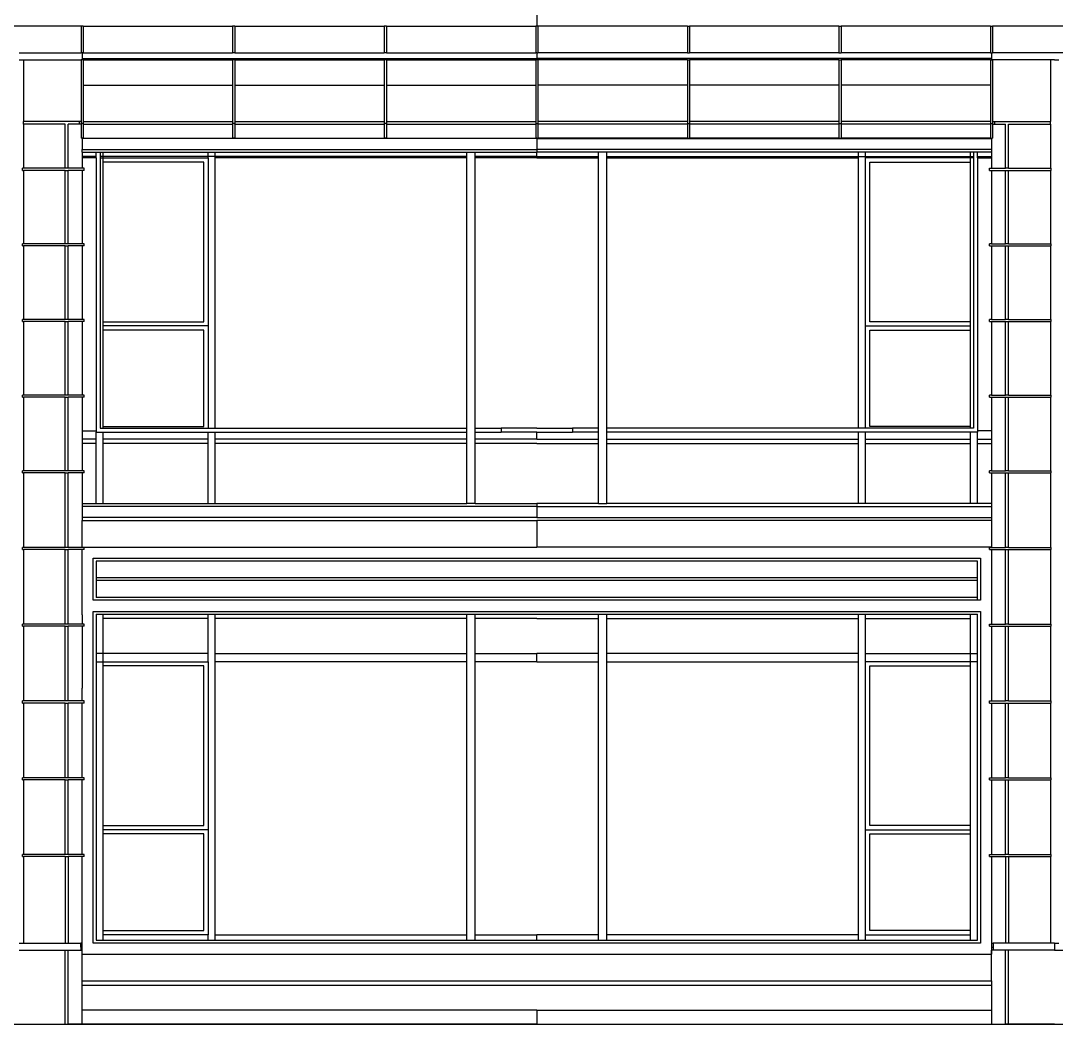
# Model space of a CAD drawing. Extents: x -311 to 61613, y 0 to 58400.
# Drawn here: x 27061 to 34462, y 0 to 7170 of the extents above; entities that cross this region are included whole.
import ezdxf

# ---------------------------------------------------------------- set-up
doc = ezdxf.new("R2010")
doc.units = 0
doc.header["$LTSCALE"] = 1000
doc.header["$MEASUREMENT"] = 0
doc.layers.add('AD-AREA-OUTL', color=31, linetype='Continuous')

msp = doc.modelspace()

# ---------------------------------------------------------------- linework, layer by layer
at = {"layer": 'AD-AREA-OUTL', "color": 252}
for p, q in [((30749.9, 7210.4), (30749.9, 7130.4)), ((27492.7, 7130.4), (26599.8, 7130.4)), ((27492.7, 7130.4), (27492.7, 6940.4)), ((27507.5, 7130.4), (27492.7, 7130.4)), ((27507.5, 7130.4), (28575.7, 7130.4)), ((27507.5, 7130.4), (27507.5, 6940.4)), ((28575.7, 7130.4), (28575.7, 6940.4)), ((28590.9, 7130.4), (28575.7, 7130.4)), ((28590.9, 7130.4), (29659.1, 7130.4)), ((28590.9, 7130.4), (28590.9, 6940.4)), ((29659.1, 7130.4), (29659.1, 6940.4)), ((29674.3, 7130.4), (29659.1, 7130.4)), ((29674.3, 7130.4), (30742.1, 7130.4)), ((29674.3, 7130.4), (29674.3, 6940.4)), ((30742.1, 7130.4), (30742.5, 7130.4)), ((30742.1, 7130.4), (30742.1, 6940.4)), ((30749.9, 7130.4), (30742.5, 7130.4)), ((30742.5, 7130.4), (30742.5, 6940.4)), ((30757.3, 7130.4), (30749.9, 7130.4)), ((31825.5, 7130.4), (30757.3, 7130.4)), ((30757.3, 7130.4), (30757.3, 7130.4)), ((30757.3, 7130.4), (30757.3, 6940.4)), ((30757.3, 7130.4), (30757.3, 6940.4)), ((31825.5, 7130.4), (31825.5, 6940.4)), ((31825.5, 7130.4), (31840.3, 7130.4)), ((32908.9, 7130.4), (31840.3, 7130.4)), ((31840.3, 7130.4), (31840.3, 6940.4)), ((32908.9, 7130.4), (32908.9, 6940.4)), ((32908.9, 7130.4), (32923.7, 7130.4)), ((33991.9, 7130.4), (32923.7, 7130.4)), ((32923.7, 7130.4), (32923.7, 6940.4)), ((33991.9, 7130.4), (34007.1, 7130.4)), ((33991.9, 7130.4), (33991.9, 6940.4)), ((34900, 7130.4), (34007.1, 7130.4)), ((34007.1, 7130.4), (34007.1, 6940.4)), ((27049.9, 6940.4), (27492.7, 6940.4)), ((27049.9, 6890.3), (27079.9, 6890.3)), ((27079.9, 6890.3), (27492.7, 6890.3)), ((27079.9, 6890.3), (27079.9, 6450.3)), ((27499.7, 6940.4), (27492.7, 6940.4)), ((27492.7, 6890.3), (27492.7, 6450.3)), ((27499.7, 6890.3), (27492.7, 6890.3)), ((27507.5, 6940.4), (27499.7, 6940.4)), ((27499.7, 6940.4), (27499.7, 6900)), ((27499.7, 6900), (30749.5, 6900)), ((27499.7, 6900), (27499.7, 6890.3)), ((27507.5, 6890.3), (27499.7, 6890.3)), ((27507.5, 6940.4), (28575.7, 6940.4)), ((27507.5, 6890.3), (27507.5, 6710)), ((27507.5, 6890.3), (28575.7, 6890.3)), ((28590.9, 6940.4), (28575.7, 6940.4)), ((28575.7, 6890.3), (28575.7, 6710)), ((28590.9, 6890.3), (28575.7, 6890.3)), ((28590.9, 6940.4), (29659.1, 6940.4)), ((28590.9, 6890.3), (28590.9, 6710)), ((28590.9, 6890.3), (29659.1, 6890.3)), ((29674.3, 6940.4), (29659.1, 6940.4)), ((29659.1, 6890.3), (29659.1, 6710)), ((29674.3, 6890.3), (29659.1, 6890.3)), ((29674.3, 6940.4), (30742.1, 6940.4)), ((29674.3, 6890.3), (29674.3, 6710)), ((29674.3, 6890.3), (30742.1, 6890.3)), ((30742.1, 6940.4), (30742.5, 6940.4)), ((30742.1, 6890.3), (30742.1, 6710)), ((30742.1, 6890.3), (30742.5, 6890.3)), ((30749.9, 6940.4), (30742.5, 6940.4)), ((30749.5, 6890.3), (30742.5, 6890.3)), ((30742.5, 6890.3), (30742.5, 6434.8)), ((30749.5, 6900), (30749.9, 6900)), ((30749.5, 6900), (30749.5, 6890.3)), ((30749.9, 6890.3), (30749.5, 6890.3)), ((30749.9, 6940.4), (30757.3, 6940.4)), ((30749.9, 6940.4), (30749.9, 6900)), ((33999.7, 6900), (30749.9, 6900)), ((30749.9, 6900), (30749.9, 6890.3)), ((30757.3, 6890.3), (30749.9, 6890.3)), ((30757.3, 6940.4), (30757.3, 6940.4)), ((31825.5, 6940.4), (30757.3, 6940.4)), ((31825.5, 6890.3), (30757.3, 6890.3)), ((30757.3, 6890.3), (30757.3, 6890.3)), ((30757.3, 6890.3), (30757.3, 6710)), ((30757.3, 6890.3), (30757.3, 6434.8)), ((31825.5, 6940.4), (31840.3, 6940.4)), ((31825.5, 6890.3), (31825.5, 6710)), ((31825.5, 6890.3), (31840.3, 6890.3)), ((32908.9, 6940.4), (31840.3, 6940.4)), ((32908.9, 6890.3), (31840.3, 6890.3)), ((31840.3, 6890.3), (31840.3, 6710)), ((32908.9, 6940.4), (32923.7, 6940.4)), ((32908.9, 6890.3), (32908.9, 6710)), ((32908.9, 6890.3), (32923.7, 6890.3)), ((33991.9, 6940.4), (32923.7, 6940.4)), ((33991.9, 6890.3), (32923.7, 6890.3)), ((32923.7, 6890.3), (32923.7, 6710)), ((33991.9, 6940.4), (34000, 6940.4)), ((33991.9, 6890.3), (33999.7, 6890.3)), ((33991.9, 6890.3), (33991.9, 6710)), ((33999.7, 6900), (33999.7, 6890.3)), ((34000, 6890.3), (33999.7, 6890.3)), ((34000, 6940.4), (34007.1, 6940.4)), ((34000, 6940.4), (34000, 6890.3)), ((34000, 6890.3), (34007.1, 6890.3)), ((34450.2, 6940.4), (34007.1, 6940.4)), ((34007.1, 6890.3), (34007.1, 6450.3)), ((34420.2, 6890.3), (34007.1, 6890.3)), ((34450.2, 6890.3), (34420.2, 6890.3)), ((34420.2, 6890.3), (34420.2, 6450.3)), ((34900, 6940.4), (34450.2, 6940.4)), ((34450.2, 6890.3), (34480.2, 6890.3)), ((27507.5, 6710), (27507.5, 6450.3)), ((27507.5, 6710), (28575.7, 6710)), ((28575.7, 6710), (28575.7, 6450.3)), ((28590.9, 6710), (28590.9, 6450.3)), ((28590.9, 6710), (29659.1, 6710)), ((29659.1, 6710), (29659.1, 6450.3)), ((29674.3, 6710), (29674.3, 6450.3)), ((29674.3, 6710), (30742.1, 6710)), ((30742.1, 6710), (30742.1, 6450.3)), ((30757.3, 6710), (30757.3, 6450.3)), ((31825.5, 6710), (30757.3, 6710)), ((31825.5, 6710), (31825.5, 6450.3)), ((31840.3, 6710), (31840.3, 6450.3)), ((32908.9, 6710), (31840.3, 6710)), ((32908.9, 6710), (32908.9, 6450.3)), ((32923.7, 6710), (32923.7, 6450.3)), ((33991.9, 6710), (32923.7, 6710)), ((33991.9, 6710), (33991.9, 6450.3)), ((27479.6, 6450.3), (27079.9, 6450.3)), ((27079.9, 6430.3), (27079.9, 6450.3)), ((27492.7, 6450.3), (27479.6, 6450.3)), ((27479.6, 6450.3), (27479.6, 6430.3)), ((27492.7, 6450.3), (27492.7, 6434.8)), ((27507.5, 6450.3), (27507.5, 6434.8)), ((27507.5, 6450.3), (28575.7, 6450.3)), ((28575.7, 6450.3), (28575.7, 6434.8)), ((28590.9, 6450.3), (28590.9, 6434.8)), ((28590.9, 6450.3), (29659.1, 6450.3)), ((29659.1, 6450.3), (29659.1, 6434.8)), ((29674.3, 6450.3), (29674.3, 6434.8)), ((29674.3, 6450.3), (30742.1, 6450.3)), ((30742.1, 6450.3), (30742.1, 6434.8)), ((30757.3, 6450.3), (30757.3, 6434.8)), ((31825.5, 6450.3), (30757.3, 6450.3)), ((31825.5, 6450.3), (31825.5, 6434.8)), ((31840.3, 6450.3), (31840.3, 6434.8)), ((32908.9, 6450.3), (31840.3, 6450.3)), ((32908.9, 6450.3), (32908.9, 6434.8)), ((32923.7, 6450.3), (32923.7, 6434.8)), ((33991.9, 6450.3), (32923.7, 6450.3)), ((33991.9, 6450.3), (33991.9, 6434.8)), ((34007.1, 6450.3), (34007.1, 6434.8)), ((34007.1, 6450.3), (34020.1, 6450.3)), ((34020.1, 6450.3), (34020.1, 6430.3)), ((34020.1, 6450.3), (34420.2, 6450.3)), ((34420.2, 6430.3), (34420.2, 6450.3)), ((27379.8, 6430.3), (27079.9, 6430.3)), ((27079.9, 6430.3), (27079.9, 6116)), ((27379.8, 6116), (27379.8, 6430.3)), ((27479.6, 6430.3), (27399.9, 6430.3)), ((27399.9, 6116), (27399.9, 6430.3)), ((27492.7, 6430.3), (27479.6, 6430.3)), ((27492.7, 6434.8), (27492.7, 6430.3)), ((27507.5, 6434.8), (27492.7, 6434.8)), ((27492.7, 6430.3), (27492.7, 6330.3)), ((27507.5, 6430.3), (27507.5, 6434.8)), ((27507.5, 6430.3), (27507.5, 6330.3)), ((27507.5, 6430.3), (28575.7, 6430.3)), ((28575.7, 6434.8), (28575.7, 6430.3)), ((28590.9, 6434.8), (28575.7, 6434.8)), ((28575.7, 6430.3), (28575.7, 6330.3)), ((28590.9, 6430.3), (28590.9, 6434.8)), ((28590.9, 6430.3), (28590.9, 6330.3)), ((28590.9, 6430.3), (29659.1, 6430.3)), ((29659.1, 6434.8), (29659.1, 6430.3)), ((29674.3, 6434.8), (29659.1, 6434.8)), ((29659.1, 6430.3), (29659.1, 6330.3)), ((29674.3, 6430.3), (29674.3, 6434.8)), ((29674.3, 6430.3), (29674.3, 6330.3)), ((29674.3, 6430.3), (30742.1, 6430.3)), ((30742.1, 6434.8), (30742.5, 6434.8)), ((30742.1, 6434.8), (30742.1, 6430.3)), ((30742.1, 6430.3), (30742.1, 6330.3)), ((30742.5, 6434.8), (30757.3, 6434.8)), ((30742.5, 6434.8), (30742.5, 6330.3)), ((30757.3, 6434.8), (30757.3, 6434.8)), ((30757.3, 6430.3), (30757.3, 6434.8)), ((30757.3, 6434.8), (30757.3, 6330.3)), ((30757.3, 6430.3), (30757.3, 6330.3)), ((31825.5, 6430.3), (30757.3, 6430.3)), ((31825.5, 6434.8), (31825.5, 6430.3)), ((31825.5, 6434.8), (31840.3, 6434.8)), ((31825.5, 6430.3), (31825.5, 6330.3)), ((31840.3, 6430.3), (31840.3, 6434.8)), ((31840.3, 6430.3), (31840.3, 6330.3)), ((32908.9, 6430.3), (31840.3, 6430.3)), ((32908.9, 6434.8), (32908.9, 6430.3)), ((32908.9, 6434.8), (32923.7, 6434.8)), ((32908.9, 6430.3), (32908.9, 6330.3)), ((32923.7, 6430.3), (32923.7, 6434.8)), ((32923.7, 6430.3), (32923.7, 6330.3)), ((33991.9, 6430.3), (32923.7, 6430.3)), ((33991.9, 6434.8), (33991.9, 6430.3)), ((33991.9, 6434.8), (34007.1, 6434.8)), ((33991.9, 6430.3), (33991.9, 6330.3)), ((34007.1, 6430.3), (34007.1, 6434.8)), ((34007.1, 6430.3), (34020.1, 6430.3)), ((34007.1, 6430.3), (34007.1, 6330.3)), ((34020.1, 6430.3), (34100.2, 6430.3)), ((34100.2, 6116), (34100.2, 6430.3)), ((34120, 6430.3), (34420.2, 6430.3)), ((34120, 6116), (34120, 6430.3)), ((34420.2, 6430.3), (34420.2, 6116)), ((27499.7, 6330.3), (27492.7, 6330.3)), ((27507.5, 6330.3), (27499.7, 6330.3)), ((27499.7, 6330), (27499.7, 6330.3)), ((27499.7, 6330), (27499.7, 6250)), ((27599.9, 6330), (27499.7, 6330)), ((27507.5, 6330.3), (27599.9, 6330.3)), ((27599.9, 6330.3), (27629.9, 6330.3)), ((27599.9, 6330.3), (27599.9, 6330)), ((27629.9, 6330), (27599.9, 6330)), ((27629.9, 6330.3), (27649.7, 6330.3)), ((27629.9, 6330.3), (27629.9, 6330)), ((27649.7, 6330), (27629.9, 6330)), ((27649.7, 6330), (27649.7, 6330.3)), ((27649.7, 6330.3), (27799.9, 6330.3)), ((27799.9, 6330), (27649.7, 6330)), ((27799.9, 6330.3), (27849.7, 6330.3)), ((27799.9, 6330), (27799.9, 6330.3)), ((27849.7, 6330), (27799.9, 6330)), ((27849.7, 6330), (27849.7, 6330.3)), ((27849.7, 6330.3), (28399.7, 6330.3)), ((28399.7, 6330), (27849.7, 6330)), ((28399.7, 6330.3), (28449.8, 6330.3)), ((28399.7, 6330), (28399.7, 6330.3)), ((28449.8, 6330), (28399.7, 6330)), ((28449.8, 6330.3), (28575.7, 6330.3)), ((28449.8, 6330), (28449.8, 6330.3)), ((29749.7, 6330), (28449.8, 6330)), ((28590.9, 6330.3), (28575.7, 6330.3)), ((28590.9, 6330.3), (29659.1, 6330.3)), ((29674.3, 6330.3), (29659.1, 6330.3)), ((29674.3, 6330.3), (29749.7, 6330.3)), ((29749.7, 6330.3), (29849.9, 6330.3)), ((29749.7, 6330.3), (29749.7, 6330)), ((29849.9, 6330), (29749.7, 6330)), ((29849.9, 6330.3), (29949.8, 6330.3)), ((29849.9, 6330.3), (29849.9, 6330)), ((29949.8, 6330), (29849.9, 6330)), ((29949.8, 6330.3), (29959.7, 6330.3)), ((29949.8, 6330.3), (29949.8, 6330)), ((29959.7, 6330), (29949.8, 6330)), ((29959.7, 6330.3), (29979.8, 6330.3)), ((29959.7, 6330.3), (29959.7, 6330)), ((29979.8, 6330), (29959.7, 6330)), ((29979.8, 6330.3), (30249.6, 6330.3)), ((29979.8, 6330.3), (29979.8, 6330)), ((30249.6, 6330), (29979.8, 6330)), ((30249.6, 6330.3), (30310, 6330.3)), ((30249.6, 6330), (30249.6, 6330.3)), ((30310, 6330), (30249.6, 6330)), ((30310, 6330.3), (30699.8, 6330.3)), ((30310, 6330), (30310, 6330.3)), ((30699.8, 6330), (30310, 6330)), ((30699.8, 6330.3), (30742.1, 6330.3)), ((30699.8, 6330), (30699.8, 6330.3)), ((30749.5, 6330), (30699.8, 6330)), ((30742.1, 6330.3), (30742.5, 6330.3)), ((30749.5, 6330.3), (30742.5, 6330.3)), ((30749.5, 6330.3), (30749.9, 6330.3)), ((30749.5, 6330.3), (30749.5, 6330)), ((30749.5, 6330), (30749.9, 6330)), ((30749.5, 6330), (30749.5, 6250)), ((30749.9, 6330.3), (30750.2, 6330.3)), ((30749.9, 6330.3), (30749.9, 6330.3)), ((30749.9, 6330.3), (30749.9, 6330)), ((30749.9, 6330), (30749.9, 6330.3)), ((30749.9, 6330), (30800, 6330)), ((30749.9, 6330), (30749.9, 6330)), ((30749.9, 6330), (30749.9, 6250)), ((30750.2, 6330.3), (30757.3, 6330.3)), ((30800, 6330.3), (30757.3, 6330.3)), ((30757.3, 6330.3), (30757.3, 6330.3)), ((31189.8, 6330.3), (30800, 6330.3)), ((30800, 6330.3), (30800, 6330)), ((30800, 6330), (31189.8, 6330)), ((31249.8, 6330.3), (31189.8, 6330.3)), ((31189.8, 6330), (31189.8, 6330.3)), ((31189.8, 6330), (31249.8, 6330)), ((31519.6, 6330.3), (31249.8, 6330.3)), ((31249.8, 6330), (31249.8, 6330.3)), ((31249.8, 6330), (31519.6, 6330)), ((31539.7, 6330.3), (31519.6, 6330.3)), ((31519.6, 6330.3), (31519.6, 6330)), ((31519.6, 6330), (31539.7, 6330)), ((31550, 6330.3), (31539.7, 6330.3)), ((31539.7, 6330.3), (31539.7, 6330)), ((31539.7, 6330), (31550, 6330)), ((31649.8, 6330.3), (31550, 6330.3)), ((31550, 6330.3), (31550, 6330)), ((31550, 6330), (31649.8, 6330)), ((31749.6, 6330.3), (31649.8, 6330.3)), ((31649.8, 6330.3), (31649.8, 6330)), ((31649.8, 6330), (31749.6, 6330)), ((31825.5, 6330.3), (31749.6, 6330.3)), ((31749.6, 6330.3), (31749.6, 6330)), ((31749.6, 6330), (33049.6, 6330)), ((31825.5, 6330.3), (31840.3, 6330.3)), ((32908.9, 6330.3), (31840.3, 6330.3)), ((32908.9, 6330.3), (32923.7, 6330.3)), ((33049.6, 6330.3), (32923.7, 6330.3)), ((33099.7, 6330.3), (33049.6, 6330.3)), ((33049.6, 6330), (33049.6, 6330.3)), ((33049.6, 6330), (33099.7, 6330)), ((33099.7, 6330), (33099.7, 6330.3)), ((33649.7, 6330.3), (33099.7, 6330.3)), ((33099.7, 6330), (33649.7, 6330)), ((33699.8, 6330.3), (33649.7, 6330.3)), ((33649.7, 6330), (33649.7, 6330.3)), ((33649.7, 6330), (33699.8, 6330)), ((33699.8, 6330), (33699.8, 6330.3)), ((33849.7, 6330.3), (33699.8, 6330.3)), ((33699.8, 6330), (33849.7, 6330)), ((33869.8, 6330.3), (33849.7, 6330.3)), ((33849.7, 6330), (33849.7, 6330.3)), ((33849.7, 6330), (33869.8, 6330)), ((33899.8, 6330.3), (33869.8, 6330.3)), ((33869.8, 6330.3), (33869.8, 6330)), ((33869.8, 6330), (33899.8, 6330)), ((33991.9, 6330.3), (33899.8, 6330.3)), ((33899.8, 6330.3), (33899.8, 6330)), ((33899.8, 6330), (33999.7, 6330)), ((33991.9, 6330.3), (33999.7, 6330.3)), ((33999.7, 6330.3), (34000, 6330.3)), ((33999.7, 6330.3), (33999.7, 6330)), ((33999.7, 6330), (34000, 6330)), ((33999.7, 6330), (33999.7, 6250)), ((34000, 6330.3), (34000, 6330)), ((34000, 6330.3), (34007.1, 6330.3)), ((34000, 6330), (34000, 6250)), ((27499.7, 6250), (30749.5, 6250)), ((27499.7, 6230), (27499.7, 6250)), ((27499.7, 6230), (27499.7, 6200)), ((27499.7, 6230), (27599.9, 6230)), ((27599.9, 6230), (27629.9, 6230)), ((27599.9, 6200), (27599.9, 6230)), ((27629.9, 6230), (27649.7, 6230)), ((27629.9, 6230), (27629.9, 6200)), ((27649.7, 6200), (27649.7, 6230)), ((27649.7, 6230), (28399.7, 6230)), ((28399.7, 6230), (28449.8, 6230)), ((28399.7, 6200), (28399.7, 6230)), ((28449.8, 6230), (30249.6, 6230)), ((28449.8, 6200), (28449.8, 6230)), ((30249.6, 6230), (30310, 6230)), ((30249.6, 6200), (30249.6, 6230)), ((30310, 6230), (30749.5, 6230)), ((30310, 6200), (30310, 6230)), ((30749.9, 6250), (30749.5, 6250)), ((30749.5, 6250), (30749.5, 6230)), ((30749.9, 6230), (30749.5, 6230)), ((30749.5, 6200), (30749.5, 6230)), ((33999.7, 6250), (30749.9, 6250)), ((30749.9, 6250), (30749.9, 6230)), ((31189.8, 6230), (30749.9, 6230)), ((30749.9, 6200), (30749.9, 6230)), ((31249.8, 6230), (31189.8, 6230)), ((31189.8, 6200), (31189.8, 6230)), ((33049.6, 6230), (31249.8, 6230)), ((31249.8, 6200), (31249.8, 6230)), ((33099.7, 6230), (33049.6, 6230)), ((33049.6, 6200), (33049.6, 6230)), ((33849.7, 6230), (33099.7, 6230)), ((33099.7, 6200), (33099.7, 6230)), ((33849.7, 6200), (33849.7, 6230)), ((33869.8, 6230), (33849.7, 6230)), ((33899.8, 6230), (33869.8, 6230)), ((33869.8, 6230), (33869.8, 6200)), ((33999.7, 6230), (33899.8, 6230)), ((33899.8, 6200), (33899.8, 6230)), ((33999.7, 6250), (33999.7, 6230)), ((34000, 6250), (33999.7, 6250)), ((33999.7, 6230), (33999.7, 6200)), ((34000, 6230), (33999.7, 6230)), ((34000, 6250), (34000, 6230)), ((34000, 6230), (34000, 6116)), ((27499.7, 6200), (27499.7, 6190)), ((27599.9, 6200), (27499.7, 6200)), ((27499.7, 6190), (27499.7, 6116)), ((27599.9, 6190), (27499.7, 6190)), ((27599.9, 6190), (27599.9, 6200)), ((27599.9, 6190), (27599.9, 4240)), ((27649.7, 6200), (27629.9, 6200)), ((27629.9, 6200), (27629.9, 6190)), ((27629.9, 6190), (27649.7, 6190)), ((27629.9, 6190), (27629.9, 4260)), ((27649.7, 6190), (27649.7, 6200)), ((28399.7, 6200), (27649.7, 6200)), ((27649.7, 6160), (27649.7, 6190)), ((27649.7, 6190), (28399.7, 6190)), ((27649.7, 5020), (27649.7, 6160)), ((28369.7, 6160), (27649.7, 6160)), ((28369.7, 5020), (28369.7, 6160)), ((28449.8, 6200), (28399.7, 6200)), ((28399.7, 6190), (28399.7, 6200)), ((28399.7, 6190), (28399.7, 4990)), ((30249.6, 6200), (28449.8, 6200)), ((28449.8, 6190), (28449.8, 6200)), ((28449.8, 4260), (28449.8, 6190)), ((30249.6, 6190), (28449.8, 6190)), ((30249.6, 6190), (30249.6, 6200)), ((30249.6, 4260), (30249.6, 6190)), ((30310, 6190), (30310, 6200)), ((30749.5, 6200), (30310, 6200)), ((30749.5, 6190), (30310, 6190)), ((30310, 4260), (30310, 6190)), ((30749.5, 6190), (30749.5, 6200)), ((30749.9, 6200), (30749.5, 6200)), ((30749.9, 6190), (30749.9, 6200)), ((30749.9, 6200), (31189.8, 6200)), ((30749.9, 6200), (30749.9, 6200)), ((30749.9, 6190), (31189.8, 6190)), ((31189.8, 6190), (31189.8, 6200)), ((31189.8, 4260), (31189.8, 6190)), ((31249.8, 6190), (31249.8, 6200)), ((31249.8, 6200), (33049.6, 6200)), ((31249.8, 4260), (31249.8, 6190)), ((31249.8, 6190), (33049.6, 6190)), ((33049.6, 6200), (33099.7, 6200)), ((33049.6, 6190), (33049.6, 6200)), ((33049.6, 4260), (33049.6, 6190)), ((33099.7, 6200), (33849.7, 6200)), ((33099.7, 6190), (33099.7, 6200)), ((33099.7, 4990), (33099.7, 6190)), ((33849.7, 6190), (33099.7, 6190)), ((33129.7, 6160), (33849.7, 6160)), ((33129.7, 5020), (33129.7, 6160)), ((33849.7, 6190), (33849.7, 6200)), ((33849.7, 6200), (33869.8, 6200)), ((33849.7, 6160), (33849.7, 6190)), ((33869.8, 6190), (33849.7, 6190)), ((33849.7, 5020), (33849.7, 6160)), ((33869.8, 6200), (33869.8, 6190)), ((33869.8, 6190), (33869.8, 4260)), ((33899.8, 6190), (33899.8, 6200)), ((33899.8, 6200), (33999.7, 6200)), ((33899.8, 6190), (33899.8, 4240)), ((33899.8, 6190), (33999.7, 6190)), ((33999.7, 6200), (33999.7, 6190)), ((33999.7, 6190), (33999.7, 6116)), ((27079.9, 6116), (27073.9, 6116)), ((27073.9, 6101), (27073.9, 6116)), ((27073.9, 6101), (27079.9, 6101)), ((27379.8, 6116), (27079.9, 6116)), ((27379.8, 6101), (27079.9, 6101)), ((27079.9, 6101), (27079.9, 5575.8)), ((27399.9, 6116), (27379.8, 6116)), ((27379.8, 5575.8), (27379.8, 6101)), ((27379.8, 6101), (27399.9, 6101)), ((27499.7, 6116), (27399.9, 6116)), ((27499.7, 6101), (27399.9, 6101)), ((27399.9, 5575.8), (27399.9, 6101)), ((27514.9, 6116), (27499.7, 6116)), ((27499.7, 6101), (27499.7, 5575.8)), ((27514.9, 6101), (27499.7, 6101)), ((27514.9, 6101), (27514.9, 6116)), ((33984.9, 6116), (33999.7, 6116)), ((33984.9, 6101), (33984.9, 6116)), ((33984.9, 6101), (33999.7, 6101)), ((34000, 6116), (33999.7, 6116)), ((33999.7, 6101), (34000, 6101)), ((33999.7, 6101), (33999.7, 5730)), ((34000, 6116), (34100.2, 6116)), ((34000, 6101), (34100.2, 6101)), ((34000, 6101), (34000, 5730)), ((34120, 6116), (34100.2, 6116)), ((34100.2, 6101), (34120, 6101)), ((34100.2, 5575.8), (34100.2, 6101)), ((34120, 6116), (34420.2, 6116)), ((34120, 6101), (34420.2, 6101)), ((34120, 5575.8), (34120, 6101)), ((34425.8, 6116), (34420.2, 6116)), ((34420.2, 6101), (34425.8, 6101)), ((34420.2, 6101), (34420.2, 5575.8)), ((34425.8, 6101), (34425.8, 6116)), ((34000, 5730), (33999.7, 5730)), ((34000, 5730), (34000, 5575.8)), ((27079.9, 5575.8), (27073.9, 5575.8)), ((27073.9, 5560.8), (27073.9, 5575.8)), ((27073.9, 5560.8), (27079.9, 5560.8)), ((27379.8, 5575.8), (27079.9, 5575.8)), ((27379.8, 5560.8), (27079.9, 5560.8)), ((27079.9, 5560.8), (27079.9, 5035.5)), ((27399.9, 5575.8), (27379.8, 5575.8)), ((27379.8, 5035.5), (27379.8, 5560.8)), ((27379.8, 5560.8), (27399.9, 5560.8)), ((27499.7, 5575.8), (27399.9, 5575.8)), ((27499.7, 5560.8), (27399.9, 5560.8)), ((27399.9, 5035.5), (27399.9, 5560.8)), ((27514.9, 5575.8), (27499.7, 5575.8)), ((27514.9, 5560.8), (27499.7, 5560.8)), ((27499.7, 5560.8), (27499.7, 5035.5)), ((27514.9, 5560.8), (27514.9, 5575.8)), ((34000, 5575.8), (33984.9, 5575.8)), ((33984.9, 5560.8), (33984.9, 5575.8)), ((33984.9, 5560.8), (34000, 5560.8)), ((34000, 5575.8), (34100.2, 5575.8)), ((34000, 5560.8), (34100.2, 5560.8)), ((34000, 5560.8), (34000, 5035.5)), ((34120, 5575.8), (34100.2, 5575.8)), ((34100.2, 5560.8), (34120, 5560.8)), ((34100.2, 5035.5), (34100.2, 5560.8)), ((34120, 5575.8), (34420.2, 5575.8)), ((34120, 5560.8), (34420.2, 5560.8)), ((34120, 5035.5), (34120, 5560.8)), ((34425.8, 5575.8), (34420.2, 5575.8)), ((34420.2, 5560.8), (34425.8, 5560.8)), ((34420.2, 5560.8), (34420.2, 5035.5)), ((34425.8, 5560.8), (34425.8, 5575.8)), ((27079.9, 5035.5), (27073.9, 5035.5)), ((27073.9, 5020.5), (27073.9, 5035.5)), ((27379.8, 5035.5), (27079.9, 5035.5)), ((27399.9, 5035.5), (27379.8, 5035.5)), ((27499.7, 5035.5), (27399.9, 5035.5)), ((27514.9, 5035.5), (27499.7, 5035.5)), ((27514.9, 5020.5), (27514.9, 5035.5)), ((34000, 5035.5), (33984.9, 5035.5)), ((33984.9, 5020.5), (33984.9, 5035.5)), ((34000, 5035.5), (34100.2, 5035.5)), ((34120, 5035.5), (34100.2, 5035.5)), ((34120, 5035.5), (34420.2, 5035.5)), ((34425.8, 5035.5), (34420.2, 5035.5)), ((34425.8, 5020.5), (34425.8, 5035.5)), ((27073.9, 5020.5), (27079.9, 5020.5)), ((27379.8, 5020.5), (27079.9, 5020.5)), ((27079.9, 5020.5), (27079.9, 4495.3)), ((27379.8, 4495.3), (27379.8, 5020.5)), ((27379.8, 5020.5), (27399.9, 5020.5)), ((27499.7, 5020.5), (27399.9, 5020.5)), ((27399.9, 4495.3), (27399.9, 5020.5)), ((27514.9, 5020.5), (27499.7, 5020.5)), ((27499.7, 5020.5), (27499.7, 4495.3)), ((27649.7, 4990), (27649.7, 5020)), ((27649.7, 5020), (28369.7, 5020)), ((27649.7, 4960), (27649.7, 4990)), ((28399.7, 4990), (27649.7, 4990)), ((27649.7, 4270), (27649.7, 4960)), ((28369.7, 4960), (27649.7, 4960)), ((28369.7, 4270), (28369.7, 4960)), ((28399.7, 4990), (28399.7, 4260)), ((33099.7, 4260), (33099.7, 4990)), ((33099.7, 4990), (33849.7, 4990)), ((33849.7, 5020), (33129.7, 5020)), ((33129.7, 4960), (33849.7, 4960)), ((33129.7, 4270), (33129.7, 4960)), ((33849.7, 4990), (33849.7, 5020)), ((33849.7, 4960), (33849.7, 4990)), ((33849.7, 4270), (33849.7, 4960)), ((33984.9, 5020.5), (34000, 5020.5)), ((34000, 5020.5), (34100.2, 5020.5)), ((34000, 5020.5), (34000, 4495.3)), ((34100.2, 5020.5), (34120, 5020.5)), ((34100.2, 4495.3), (34100.2, 5020.5)), ((34120, 5020.5), (34420.2, 5020.5)), ((34120, 4495.3), (34120, 5020.5)), ((34420.2, 5020.5), (34425.8, 5020.5)), ((34420.2, 5020.5), (34420.2, 4495.3)), ((27079.9, 4495.3), (27073.9, 4495.3)), ((27073.9, 4480.3), (27073.9, 4495.3)), ((27073.9, 4480.3), (27079.9, 4480.3)), ((27379.8, 4495.3), (27079.9, 4495.3)), ((27379.8, 4480.3), (27079.9, 4480.3)), ((27079.9, 4480.3), (27079.9, 3955)), ((27399.9, 4495.3), (27379.8, 4495.3)), ((27379.8, 3955), (27379.8, 4480.3)), ((27379.8, 4480.3), (27399.9, 4480.3)), ((27499.7, 4495.3), (27399.9, 4495.3)), ((27499.7, 4480.3), (27399.9, 4480.3)), ((27399.9, 3955), (27399.9, 4480.3)), ((27514.9, 4495.3), (27499.7, 4495.3)), ((27514.9, 4480.3), (27499.7, 4480.3)), ((27499.7, 4480.3), (27499.7, 4240)), ((27514.9, 4480.3), (27514.9, 4495.3)), ((34000, 4495.3), (33984.9, 4495.3)), ((33984.9, 4480.3), (33984.9, 4495.3)), ((33984.9, 4480.3), (34000, 4480.3)), ((34000, 4495.3), (34100.2, 4495.3)), ((34000, 4480.3), (34000, 4240)), ((34000, 4480.3), (34100.2, 4480.3)), ((34120, 4495.3), (34100.2, 4495.3)), ((34100.2, 4480.3), (34120, 4480.3)), ((34100.2, 3955), (34100.2, 4480.3)), ((34120, 4495.3), (34420.2, 4495.3)), ((34120, 4480.3), (34420.2, 4480.3)), ((34120, 3955), (34120, 4480.3)), ((34425.8, 4495.3), (34420.2, 4495.3)), ((34420.2, 4480.3), (34425.8, 4480.3)), ((34420.2, 4480.3), (34420.2, 3955)), ((34425.8, 4480.3), (34425.8, 4495.3)), ((27499.7, 4240), (27499.7, 4180)), ((27499.7, 4240), (27599.9, 4240)), ((27599.9, 4240), (27599.9, 4230)), ((27599.9, 4180), (27599.9, 4230)), ((27599.9, 4230), (27649.7, 4230)), ((27629.9, 4260), (27649.7, 4260)), ((27649.7, 4260), (27649.7, 4270)), ((27649.7, 4270), (28369.7, 4270)), ((27649.7, 4260), (28399.7, 4260)), ((27649.7, 4180), (27649.7, 4230)), ((27649.7, 4230), (28399.7, 4230)), ((28399.7, 4260), (28449.8, 4260)), ((28399.7, 4180), (28399.7, 4230)), ((28399.7, 4230), (28449.8, 4230)), ((28449.8, 4260), (30249.6, 4260)), ((28449.8, 4180), (28449.8, 4230)), ((28449.8, 4230), (30249.6, 4230)), ((30249.6, 4230), (30249.6, 4260)), ((30249.6, 4180), (30249.6, 4230)), ((30310, 4230), (30310, 4260)), ((30310, 4260), (30495.5, 4260)), ((30310, 4180), (30310, 4230)), ((30310, 4230), (30495.5, 4230)), ((30749.9, 4260), (30495.5, 4260)), ((30495.5, 4260), (30495.5, 4230)), ((30749.5, 4230), (30495.5, 4230)), ((30749.5, 4230), (30749.9, 4230)), ((30749.5, 4180), (30749.5, 4230)), ((30749.9, 4260), (31003.9, 4260)), ((30749.9, 4230), (31003.9, 4230)), ((30749.9, 4230), (30749.9, 4230)), ((30749.9, 4180), (30749.9, 4230)), ((31189.8, 4260), (31003.9, 4260)), ((31003.9, 4260), (31003.9, 4230)), ((31189.8, 4230), (31003.9, 4230)), ((31189.8, 4230), (31189.8, 4260)), ((31189.8, 4180), (31189.8, 4230)), ((31249.8, 4230), (31249.8, 4260)), ((33049.6, 4260), (31249.8, 4260)), ((31249.8, 4180), (31249.8, 4230)), ((33049.6, 4230), (31249.8, 4230)), ((33099.7, 4260), (33049.6, 4260)), ((33099.7, 4230), (33049.6, 4230)), ((33049.6, 4180), (33049.6, 4230)), ((33849.7, 4260), (33099.7, 4260)), ((33849.7, 4230), (33099.7, 4230)), ((33099.7, 4180), (33099.7, 4230)), ((33849.7, 4270), (33129.7, 4270)), ((33849.7, 4260), (33849.7, 4270)), ((33869.8, 4260), (33849.7, 4260)), ((33899.8, 4230), (33849.7, 4230)), ((33849.7, 4180), (33849.7, 4230)), ((33899.8, 4240), (33899.8, 4230)), ((34000, 4240), (33899.8, 4240)), ((33899.8, 4180), (33899.8, 4230)), ((34000, 4240), (34000, 4180)), ((27499.7, 4180), (27499.7, 4150)), ((27599.9, 4180), (27499.7, 4180)), ((27499.7, 4150), (27499.7, 3955)), ((27599.9, 4150), (27499.7, 4150)), ((27599.9, 4150), (27599.9, 4180)), ((27599.9, 3720), (27599.9, 4150)), ((27649.7, 4150), (27649.7, 4180)), ((28399.7, 4180), (27649.7, 4180)), ((27649.7, 3720), (27649.7, 4150)), ((28399.7, 4150), (27649.7, 4150)), ((28399.7, 4150), (28399.7, 4180)), ((28399.7, 3720), (28399.7, 4150)), ((28449.8, 4150), (28449.8, 4180)), ((30249.6, 4180), (28449.8, 4180)), ((28449.8, 3720), (28449.8, 4150)), ((30249.6, 4150), (28449.8, 4150)), ((30249.6, 4150), (30249.6, 4180)), ((30249.6, 3720), (30249.6, 4150)), ((30310, 4150), (30310, 4180)), ((30749.5, 4180), (30310, 4180)), ((30310, 3720), (30310, 4150)), ((30749.9, 4150), (30310, 4150)), ((30749.9, 4180), (31189.8, 4180)), ((30749.9, 4150), (31189.8, 4150)), ((31189.8, 4150), (31189.8, 4180)), ((31189.8, 3720), (31189.8, 4150)), ((31249.8, 4150), (31249.8, 4180)), ((31249.8, 4180), (33049.6, 4180)), ((31249.8, 3720), (31249.8, 4150)), ((31249.8, 4150), (33049.6, 4150)), ((33049.6, 4150), (33049.6, 4180)), ((33049.6, 3720), (33049.6, 4150)), ((33099.7, 4150), (33099.7, 4180)), ((33099.7, 4180), (33849.7, 4180)), ((33099.7, 3720), (33099.7, 4150)), ((33099.7, 4150), (33849.7, 4150)), ((33849.7, 4150), (33849.7, 4180)), ((33849.7, 3720), (33849.7, 4150)), ((33899.8, 4150), (33899.8, 4180)), ((33899.8, 4180), (34000, 4180)), ((33899.8, 3720), (33899.8, 4150)), ((33899.8, 4150), (34000, 4150)), ((34000, 4180), (34000, 4150)), ((34000, 4150), (34000, 3955)), ((27079.9, 3955), (27073.9, 3955)), ((27073.9, 3940), (27073.9, 3955)), ((27073.9, 3940), (27079.9, 3940)), ((27379.8, 3955), (27079.9, 3955)), ((27379.8, 3940), (27079.9, 3940)), ((27079.9, 3940), (27079.9, 3406.7)), ((27399.9, 3955), (27379.8, 3955)), ((27379.8, 3406.7), (27379.8, 3940)), ((27379.8, 3940), (27399.9, 3940)), ((27499.7, 3955), (27399.9, 3955)), ((27499.7, 3940), (27399.9, 3940)), ((27399.9, 3406.7), (27399.9, 3940)), ((27514.9, 3955), (27499.7, 3955)), ((27514.9, 3940), (27499.7, 3940)), ((27499.7, 3940), (27499.7, 3720)), ((27514.9, 3940), (27514.9, 3955)), ((34000, 3955), (33984.9, 3955)), ((33984.9, 3940), (33984.9, 3955)), ((33984.9, 3940), (34000, 3940)), ((34000, 3955), (34100.2, 3955)), ((34000, 3940), (34100.2, 3940)), ((34000, 3940), (34000, 3720)), ((34120, 3955), (34100.2, 3955)), ((34100.2, 3940), (34120, 3940)), ((34100.2, 3406.7), (34100.2, 3940)), ((34120, 3955), (34420.2, 3955)), ((34120, 3940), (34420.2, 3940)), ((34120, 3406.7), (34120, 3940)), ((34425.8, 3955), (34420.2, 3955)), ((34420.2, 3940), (34425.8, 3940)), ((34420.2, 3940), (34420.2, 3406.7)), ((34425.8, 3940), (34425.8, 3955)), ((27499.7, 3720), (27499.7, 3700)), ((27499.7, 3720), (27599.9, 3720)), ((27599.9, 3720), (27649.7, 3720)), ((27649.7, 3720), (28399.7, 3720)), ((28399.7, 3720), (28449.8, 3720)), ((28449.8, 3720), (30249.6, 3720)), ((30310, 3720), (30249.6, 3720)), ((30310, 3720), (30749.5, 3720)), ((30749.9, 3720), (30749.5, 3720)), ((30749.5, 3720), (30749.5, 3700)), ((31189.8, 3720), (30749.9, 3720)), ((30749.9, 3720), (30749.9, 3720)), ((30749.9, 3720), (30749.9, 3700)), ((31189.8, 3720), (31249.8, 3720)), ((33049.6, 3720), (31249.8, 3720)), ((33099.7, 3720), (33049.6, 3720)), ((33849.7, 3720), (33099.7, 3720)), ((33899.8, 3720), (33849.7, 3720)), ((34000, 3720), (33899.8, 3720)), ((34000, 3720), (34000, 3700)), ((27499.7, 3700), (27499.7, 3620)), ((30749.5, 3700), (27499.7, 3700)), ((30749.5, 3700), (30749.9, 3700)), ((30749.5, 3700), (30749.5, 3620)), ((30749.9, 3700), (34000, 3700)), ((30749.9, 3700), (30749.9, 3620)), ((34000, 3700), (34000, 3620)), ((27499.7, 3620), (27499.7, 3600)), ((30749.5, 3620), (27499.7, 3620)), ((27499.7, 3600), (30749.5, 3600)), ((27499.7, 3410), (27499.7, 3600)), ((30749.5, 3620), (30749.9, 3620)), ((30749.9, 3600), (30749.5, 3600)), ((30749.5, 3600), (30749.5, 3410)), ((30749.9, 3620), (34000, 3620)), ((30749.9, 3620), (30749.9, 3620)), ((30749.9, 3600), (30749.9, 3600)), ((30749.9, 3600), (30749.9, 3410)), ((33999.7, 3600), (30749.9, 3600)), ((33999.7, 3600), (33999.7, 3410)), ((34000, 3620), (34000, 3406.7)), ((27079.9, 3406.7), (27073.9, 3406.7)), ((27073.9, 3391.7), (27073.9, 3406.7)), ((27379.8, 3406.7), (27079.9, 3406.7)), ((27399.9, 3406.7), (27379.8, 3406.7)), ((27499.7, 3406.7), (27399.9, 3406.7)), ((27499.7, 3410), (30749.5, 3410)), ((27499.7, 3406.7), (27499.7, 3410)), ((27514.9, 3406.7), (27499.7, 3406.7)), ((27514.9, 3391.7), (27514.9, 3406.7)), ((30749.9, 3410), (30749.5, 3410)), ((33999.7, 3410), (30749.9, 3410)), ((33984.9, 3406.7), (33999.7, 3406.7)), ((33984.9, 3391.7), (33984.9, 3406.7)), ((33999.7, 3410), (33999.7, 3406.7)), ((34000, 3406.7), (33999.7, 3406.7)), ((34000, 3406.7), (34100.2, 3406.7)), ((34120, 3406.7), (34100.2, 3406.7)), ((34120, 3406.7), (34420.2, 3406.7)), ((34425.8, 3406.7), (34420.2, 3406.7)), ((34425.8, 3391.7), (34425.8, 3406.7)), ((27073.9, 3391.7), (27079.9, 3391.7)), ((27379.8, 3391.7), (27079.9, 3391.7)), ((27079.9, 3391.7), (27079.9, 2858.4)), ((27379.8, 2858.4), (27379.8, 3391.7)), ((27379.8, 3391.7), (27399.9, 3391.7)), ((27499.7, 3391.7), (27399.9, 3391.7)), ((27399.9, 2858.4), (27399.9, 3391.7)), ((27514.9, 3391.7), (27499.7, 3391.7)), ((27499.7, 2924.3), (27499.7, 3391.7)), ((33984.9, 3391.7), (33999.7, 3391.7)), ((33999.7, 3391.7), (33999.7, 2900)), ((33999.7, 3391.7), (34000, 3391.7)), ((34000, 3391.7), (34100.2, 3391.7)), ((34000, 3391.7), (34000, 2900)), ((34100.2, 3391.7), (34120, 3391.7)), ((34100.2, 2858.4), (34100.2, 3391.7)), ((34120, 3391.7), (34420.2, 3391.7)), ((34120, 2858.4), (34120, 3391.7)), ((34420.2, 3391.7), (34425.8, 3391.7)), ((34420.2, 3391.7), (34420.2, 2858.4)), ((27579.8, 3030), (27579.8, 3330)), ((27579.8, 3330), (33919.9, 3330)), ((27599.9, 3310), (27599.9, 3190)), ((33899.8, 3310), (27599.9, 3310)), ((33899.8, 3190), (33899.8, 3310)), ((33919.9, 3330), (33919.9, 3030)), ((27599.9, 3190), (27599.9, 3170)), ((33899.8, 3190), (27599.9, 3190)), ((33899.8, 3170), (33899.8, 3190)), ((27599.9, 3170), (27599.9, 3050)), ((33899.8, 3170), (27599.9, 3170)), ((33899.8, 3050), (33899.8, 3170)), ((33899.8, 3050), (27599.9, 3050)), ((33899.8, 3030), (33899.8, 3050)), ((33899.8, 3030), (27579.8, 3030)), ((33919.9, 3030), (33899.8, 3030)), ((27499.7, 2924.3), (27499.7, 2858.4)), ((27579.8, 2950), (33919.9, 2950)), ((27579.8, 580), (27579.8, 2950)), ((27599.9, 2930), (27599.9, 2650)), ((27599.9, 2930), (27649.7, 2930)), ((27649.7, 2900), (27649.7, 2930)), ((27649.7, 2930), (28399.7, 2930)), ((27649.7, 2650), (27649.7, 2900)), ((28399.7, 2900), (27649.7, 2900)), ((28399.7, 2900), (28399.7, 2930)), ((28399.7, 2930), (28449.8, 2930)), ((28399.7, 2650), (28399.7, 2900)), ((28449.8, 2900), (28449.8, 2930)), ((28449.8, 2930), (30249.6, 2930)), ((28449.8, 2650), (28449.8, 2900)), ((30249.6, 2900), (28449.8, 2900)), ((30249.6, 2900), (30249.6, 2930)), ((30249.6, 2930), (30310, 2930)), ((30249.6, 2650), (30249.6, 2900)), ((30310, 2930), (30749.9, 2930)), ((30310, 2900), (30310, 2930)), ((30310, 2650), (30310, 2900)), ((30749.9, 2900), (30310, 2900)), ((30749.9, 2930), (31189.8, 2930)), ((30749.9, 2900), (31189.8, 2900)), ((31189.8, 2930), (31249.8, 2930)), ((31189.8, 2900), (31189.8, 2930)), ((31189.8, 2650), (31189.8, 2900)), ((31249.8, 2930), (33049.6, 2930)), ((31249.8, 2900), (31249.8, 2930)), ((31249.8, 2650), (31249.8, 2900)), ((31249.8, 2900), (33049.6, 2900)), ((33049.6, 2930), (33099.7, 2930)), ((33049.6, 2900), (33049.6, 2930)), ((33049.6, 2650), (33049.6, 2900)), ((33099.7, 2930), (33849.7, 2930)), ((33099.7, 2900), (33099.7, 2930)), ((33099.7, 2650), (33099.7, 2900)), ((33099.7, 2900), (33849.7, 2900)), ((33849.7, 2930), (33899.8, 2930)), ((33849.7, 2900), (33849.7, 2930)), ((33849.7, 2650), (33849.7, 2900)), ((33899.8, 2650), (33899.8, 2930)), ((33919.9, 2950), (33919.9, 580)), ((33999.7, 2900), (33999.7, 2858.4)), ((33999.7, 2900), (34000, 2900)), ((34000, 2900), (34000, 2858.4)), ((27079.9, 2858.4), (27073.9, 2858.4)), ((27073.9, 2843.4), (27073.9, 2858.4)), ((27073.9, 2843.4), (27079.9, 2843.4)), ((27379.8, 2858.4), (27079.9, 2858.4)), ((27379.8, 2843.4), (27079.9, 2843.4)), ((27079.9, 2843.4), (27079.9, 2310)), ((27399.9, 2858.4), (27379.8, 2858.4)), ((27379.8, 2310), (27379.8, 2843.4)), ((27379.8, 2843.4), (27399.9, 2843.4)), ((27499.7, 2858.4), (27399.9, 2858.4)), ((27499.7, 2843.4), (27399.9, 2843.4)), ((27399.9, 2310), (27399.9, 2843.4)), ((27514.9, 2858.4), (27499.7, 2858.4)), ((27514.9, 2843.4), (27499.7, 2843.4)), ((27499.7, 2843.4), (27499.7, 2400.9)), ((27514.9, 2843.4), (27514.9, 2858.4)), ((33984.9, 2858.4), (33999.7, 2858.4)), ((33984.9, 2843.4), (33984.9, 2858.4)), ((33984.9, 2843.4), (33999.7, 2843.4)), ((34000, 2858.4), (33999.7, 2858.4)), ((33999.7, 2843.4), (34000, 2843.4)), ((33999.7, 2843.4), (33999.7, 2650)), ((34000, 2858.4), (34100.2, 2858.4)), ((34000, 2843.4), (34100.2, 2843.4)), ((34000, 2843.4), (34000, 2650)), ((34120, 2858.4), (34100.2, 2858.4)), ((34100.2, 2843.4), (34120, 2843.4)), ((34100.2, 2310), (34100.2, 2843.4)), ((34120, 2858.4), (34420.2, 2858.4)), ((34120, 2843.4), (34420.2, 2843.4)), ((34120, 2310), (34120, 2843.4)), ((34425.8, 2858.4), (34420.2, 2858.4)), ((34420.2, 2843.4), (34425.8, 2843.4)), ((34420.2, 2843.4), (34420.2, 2310)), ((34425.8, 2843.4), (34425.8, 2858.4)), ((27599.9, 2650), (27599.9, 2590)), ((27649.7, 2650), (27599.9, 2650)), ((27649.7, 2590), (27649.7, 2650)), ((28399.7, 2650), (27649.7, 2650)), ((28399.7, 2590), (28399.7, 2650)), ((28449.8, 2590), (28449.8, 2650)), ((28449.8, 2650), (30249.6, 2650)), ((30249.6, 2590), (30249.6, 2650)), ((30310, 2590), (30310, 2650)), ((30310, 2650), (30749.5, 2650)), ((30749.5, 2590), (30749.5, 2650)), ((30749.9, 2590), (30749.9, 2650)), ((31189.8, 2650), (30749.9, 2650)), ((31189.8, 2590), (31189.8, 2650)), ((31249.8, 2590), (31249.8, 2650)), ((33049.6, 2650), (31249.8, 2650)), ((33049.6, 2590), (33049.6, 2650)), ((33099.7, 2650), (33849.7, 2650)), ((33099.7, 2590), (33099.7, 2650)), ((33849.7, 2590), (33849.7, 2650)), ((33849.7, 2650), (33899.8, 2650)), ((33899.8, 2590), (33899.8, 2650)), ((33999.7, 2650), (33999.7, 2590)), ((34000, 2650), (33999.7, 2650)), ((34000, 2650), (34000, 2590)), ((27599.9, 2590), (27649.7, 2590)), ((27599.9, 2590), (27599.9, 600)), ((27649.7, 2560), (27649.7, 2590)), ((27649.7, 2590), (28399.7, 2590)), ((27649.7, 1420), (27649.7, 2560)), ((28369.7, 2560), (27649.7, 2560)), ((28369.7, 1420), (28369.7, 2560)), ((28399.7, 2590), (28399.7, 1390)), ((28449.8, 640), (28449.8, 2590)), ((30249.6, 2590), (28449.8, 2590)), ((30249.6, 640), (30249.6, 2590)), ((30310, 640), (30310, 2590)), ((30749.5, 2590), (30310, 2590)), ((30749.9, 2590), (31189.8, 2590)), ((31189.8, 640), (31189.8, 2590)), ((31249.8, 640), (31249.8, 2590)), ((31249.8, 2590), (33049.6, 2590)), ((33049.6, 640), (33049.6, 2590)), ((33099.7, 1390), (33099.7, 2590)), ((33849.7, 2590), (33099.7, 2590)), ((33129.7, 2560), (33849.7, 2560)), ((33129.7, 1420), (33129.7, 2560)), ((33849.7, 2560), (33849.7, 2590)), ((33899.8, 2590), (33849.7, 2590)), ((33849.7, 1420), (33849.7, 2560)), ((33899.8, 600), (33899.8, 2590)), ((33999.7, 2590), (34000, 2590)), ((33999.7, 2590), (33999.7, 2310)), ((34000, 2590), (34000, 2310)), ((27499.7, 2310), (27499.7, 2400.9)), ((27079.9, 2310), (27073.9, 2310)), ((27073.9, 2295), (27073.9, 2310)), ((27073.9, 2295), (27079.9, 2295)), ((27379.8, 2310), (27079.9, 2310)), ((27379.8, 2295), (27079.9, 2295)), ((27079.9, 2295), (27079.9, 1761.7)), ((27399.9, 2310), (27379.8, 2310)), ((27379.8, 1761.7), (27379.8, 2295)), ((27379.8, 2295), (27399.9, 2295)), ((27499.7, 2310), (27399.9, 2310)), ((27499.7, 2295), (27399.9, 2295)), ((27399.9, 1761.7), (27399.9, 2295)), ((27514.9, 2310), (27499.7, 2310)), ((27514.9, 2295), (27499.7, 2295)), ((27499.7, 1761.7), (27499.7, 2295)), ((27514.9, 2295), (27514.9, 2310)), ((33984.9, 2310), (33999.7, 2310)), ((33984.9, 2295), (33984.9, 2310)), ((33984.9, 2295), (33999.7, 2295)), ((34000, 2310), (33999.7, 2310)), ((33999.7, 2295), (34000, 2295)), ((33999.7, 2295), (33999.7, 1761.7)), ((34000, 2310), (34100.2, 2310)), ((34000, 2295), (34100.2, 2295)), ((34000, 2295), (34000, 1761.7)), ((34120, 2310), (34100.2, 2310)), ((34100.2, 2295), (34120, 2295)), ((34100.2, 1761.7), (34100.2, 2295)), ((34120, 2310), (34420.2, 2310)), ((34120, 2295), (34420.2, 2295)), ((34120, 1761.7), (34120, 2295)), ((34425.8, 2310), (34420.2, 2310)), ((34420.2, 2295), (34425.8, 2295)), ((34420.2, 2295), (34420.2, 1761.7)), ((34425.8, 2295), (34425.8, 2310)), ((27079.9, 1761.7), (27073.9, 1761.7)), ((27073.9, 1746.7), (27073.9, 1761.7)), ((27073.9, 1746.7), (27079.9, 1746.7)), ((27379.8, 1761.7), (27079.9, 1761.7)), ((27379.8, 1746.7), (27079.9, 1746.7)), ((27079.9, 1746.7), (27079.9, 1213.3)), ((27399.9, 1761.7), (27379.8, 1761.7)), ((27379.8, 1213.3), (27379.8, 1746.7)), ((27379.8, 1746.7), (27399.9, 1746.7)), ((27499.7, 1761.7), (27399.9, 1761.7)), ((27499.7, 1746.7), (27399.9, 1746.7)), ((27399.9, 1213.3), (27399.9, 1746.7)), ((27514.9, 1761.7), (27499.7, 1761.7)), ((27514.9, 1746.7), (27499.7, 1746.7)), ((27499.7, 1213.3), (27499.7, 1746.7)), ((27514.9, 1746.7), (27514.9, 1761.7)), ((33984.9, 1761.7), (33999.7, 1761.7)), ((33984.9, 1746.7), (33984.9, 1761.7)), ((33984.9, 1746.7), (33999.7, 1746.7)), ((34000, 1761.7), (33999.7, 1761.7)), ((33999.7, 1746.7), (34000, 1746.7)), ((33999.7, 1746.7), (33999.7, 1213.3)), ((34000, 1761.7), (34100.2, 1761.7)), ((34000, 1746.7), (34100.2, 1746.7)), ((34000, 1746.7), (34000, 1213.3)), ((34120, 1761.7), (34100.2, 1761.7)), ((34100.2, 1746.7), (34120, 1746.7)), ((34100.2, 1213.3), (34100.2, 1746.7)), ((34120, 1761.7), (34420.2, 1761.7)), ((34120, 1746.7), (34420.2, 1746.7)), ((34120, 1213.3), (34120, 1746.7)), ((34425.8, 1761.7), (34420.2, 1761.7)), ((34420.2, 1746.7), (34425.8, 1746.7)), ((34420.2, 1746.7), (34420.2, 1213.3)), ((34425.8, 1746.7), (34425.8, 1761.7)), ((27649.7, 1390), (27649.7, 1420)), ((27649.7, 1420), (28369.7, 1420)), ((33849.7, 1420), (33129.7, 1420)), ((33849.7, 1390), (33849.7, 1420)), ((27649.7, 1360), (27649.7, 1390)), ((28399.7, 1390), (27649.7, 1390)), ((27649.7, 670), (27649.7, 1360)), ((28369.7, 1360), (27649.7, 1360)), ((28369.7, 670), (28369.7, 1360)), ((28399.7, 1390), (28399.7, 640)), ((33099.7, 640), (33099.7, 1390)), ((33099.7, 1390), (33849.7, 1390)), ((33129.7, 1360), (33849.7, 1360)), ((33129.7, 670), (33129.7, 1360)), ((33849.7, 1360), (33849.7, 1390)), ((33849.7, 670), (33849.7, 1360)), ((27079.9, 1213.3), (27073.9, 1213.3)), ((27073.9, 1198.4), (27073.9, 1213.3)), ((27073.9, 1198.4), (27079.9, 1198.4)), ((27379.8, 1213.3), (27079.9, 1213.3)), ((27379.8, 1198.4), (27079.9, 1198.4)), ((27079.9, 1198.4), (27079.9, 580)), ((27399.9, 1213.3), (27379.8, 1213.3)), ((27379.8, 1198.4), (27379.8, 580)), ((27379.8, 1198.4), (27399.9, 1198.4)), ((27499.7, 1213.3), (27399.9, 1213.3)), ((27399.9, 1198.4), (27399.9, 580)), ((27499.7, 1198.4), (27399.9, 1198.4)), ((27514.9, 1213.3), (27499.7, 1213.3)), ((27514.9, 1198.4), (27499.7, 1198.4)), ((27499.7, 580), (27499.7, 1198.4)), ((27514.9, 1198.4), (27514.9, 1213.3)), ((33984.9, 1213.3), (33999.7, 1213.3)), ((33984.9, 1198.4), (33984.9, 1213.3)), ((33984.9, 1198.4), (33999.7, 1198.4)), ((34000, 1213.3), (33999.7, 1213.3)), ((33999.7, 1198.4), (34000, 1198.4)), ((33999.7, 1198.4), (33999.7, 640)), ((34000, 1213.3), (34100.2, 1213.3)), ((34000, 1198.4), (34100.2, 1198.4)), ((34000, 1198.4), (34000, 640)), ((34120, 1213.3), (34100.2, 1213.3)), ((34100.2, 1198.4), (34100.2, 580)), ((34100.2, 1198.4), (34120, 1198.4)), ((34120, 1213.3), (34420.2, 1213.3)), ((34120, 1198.4), (34120, 580)), ((34120, 1198.4), (34420.2, 1198.4)), ((34425.8, 1213.3), (34420.2, 1213.3)), ((34420.2, 1198.4), (34425.8, 1198.4)), ((34420.2, 1198.4), (34420.2, 580)), ((34425.8, 1198.4), (34425.8, 1213.3)), ((27649.7, 640), (27649.7, 670)), ((27649.7, 670), (28369.7, 670)), ((33849.7, 670), (33129.7, 670)), ((33849.7, 640), (33849.7, 670)), ((27599.9, 600), (27649.7, 600)), ((27649.7, 600), (27649.7, 640)), ((28399.7, 640), (27649.7, 640)), ((27649.7, 600), (28399.7, 600)), ((28399.7, 600), (28399.7, 640)), ((28399.7, 600), (28449.8, 600)), ((28449.8, 600), (28449.8, 640)), ((28449.8, 640), (30249.6, 640)), ((28449.8, 600), (30249.6, 600)), ((30249.6, 600), (30249.6, 640)), ((30249.6, 600), (30310, 600)), ((30310, 600), (30310, 640)), ((30310, 640), (30749.5, 640)), ((30310, 600), (30749.5, 600)), ((30749.5, 600), (30749.5, 640)), ((30749.5, 600), (30749.9, 600)), ((30749.9, 600), (30749.9, 640)), ((31189.8, 640), (30749.9, 640)), ((30749.9, 600), (31189.8, 600)), ((30749.9, 600), (30749.9, 600)), ((31189.8, 600), (31189.8, 640)), ((31189.8, 600), (31249.8, 600)), ((31249.8, 600), (31249.8, 640)), ((33049.6, 640), (31249.8, 640)), ((31249.8, 600), (33049.6, 600)), ((33049.6, 600), (33049.6, 640)), ((33049.6, 600), (33099.7, 600)), ((33099.7, 600), (33099.7, 640)), ((33099.7, 640), (33849.7, 640)), ((33099.7, 600), (33849.7, 600)), ((33849.7, 600), (33849.7, 640)), ((33849.7, 600), (33899.8, 600)), ((33999.7, 640), (33999.7, 580)), ((34000, 640), (33999.7, 640)), ((34000, 640), (34000, 580)), ((27049.9, 580), (27079.9, 580)), ((27049.9, 530), (27379.8, 530)), ((27079.9, 580), (27379.8, 580)), ((27379.8, 580), (27399.9, 580)), ((27379.8, 530), (27399.9, 530)), ((27379.8, 0), (27379.8, 530)), ((27399.9, 580), (27489.8, 580)), ((27399.9, 530), (27489.8, 530)), ((27399.9, 0), (27399.9, 530)), ((27499.7, 580), (27489.8, 580)), ((27489.8, 550), (27489.8, 580)), ((27489.8, 550), (27489.8, 530)), ((27499.7, 550), (27489.8, 550)), ((27489.8, 530), (27499.7, 530)), ((27499.7, 550), (27499.7, 580)), ((27499.7, 530), (27499.7, 550)), ((27499.7, 500), (27499.7, 530)), ((33919.9, 580), (27579.8, 580)), ((33999.7, 580), (33999.7, 550)), ((33999.7, 580), (34000, 580)), ((33999.7, 550), (33999.7, 500)), ((33999.7, 550), (34009.9, 550)), ((34000, 580), (34009.9, 580)), ((34009.9, 530), (34000, 530)), ((34000, 500), (34000, 530)), ((34009.9, 580), (34009.9, 550)), ((34100.2, 580), (34009.9, 580)), ((34009.9, 550), (34009.9, 530)), ((34100.2, 530), (34009.9, 530)), ((34120, 580), (34100.2, 580)), ((34120, 530), (34100.2, 530)), ((34100.2, 0), (34100.2, 530)), ((34420.2, 580), (34120, 580)), ((34450.2, 530), (34120, 530)), ((34120, 0), (34120, 530)), ((34450.2, 580), (34420.2, 580)), ((34450.2, 580), (34480.2, 580)), ((34450.2, 580), (34450.2, 530)), ((34450.2, 530), (34780, 530)), ((27499.7, 310), (27499.7, 500)), ((27499.7, 500), (33999.7, 500)), ((33999.7, 500), (34000, 500)), ((34000, 310), (34000, 500)), ((27499.7, 280), (27499.7, 310)), ((27499.7, 310), (34000, 310)), ((34000, 310), (34000, 280)), ((27499.7, 100), (27499.7, 280)), ((27499.7, 280), (34000, 280)), ((34000, 280), (34000, 100)), ((27499.7, 0), (27499.7, 100)), ((30749.9, 100), (27499.7, 100)), ((30749.9, 100), (30749.9, 0)), ((30750.2, 100), (34000, 100)), ((30750.2, 100), (30750.2, 0)), ((34000, 100), (34000, 0)), ((27049.9, 0), (27379.8, 0)), ((27379.8, 0), (27399.9, 0)), ((27499.7, 0), (27399.9, 0)), ((27499.7, 0), (27499.7, 0)), ((30749.9, 0), (27499.7, 0)), ((30750.2, 0), (34000, 0)), ((34000, 0), (34100.2, 0)), ((34000, 0), (34000, 0)), ((34120, 0), (34100.2, 0)), ((34450.2, 0), (34120, 0)), ((34445.2, 0), (34450.2, 0)), ((34450.2, 0), (34599.7, 0)), ((26900, 0), (27499.7, 0)), ((27499.7, 0), (34000, 0)), ((34000, 0), (34599.7, -0.1))]:
    msp.add_line(p, q, dxfattribs=at)

doc.saveas('drawing.dxf')
